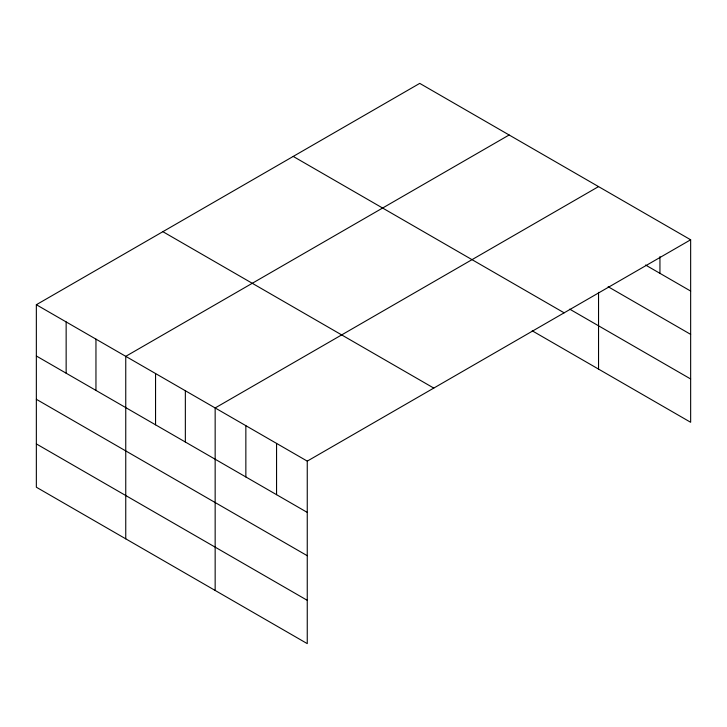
<?xml version="1.0" encoding="UTF-8"?>
<svg xmlns="http://www.w3.org/2000/svg" width="727" height="727" viewBox="0 0 727 727"><rect width="100%" height="100%" fill="white"/><g stroke="black" fill="none" stroke-linecap="round" stroke-linejoin="round"><path stroke-width="1.09" d="M36.35 304.722L307.257 461.127L307.257 643.622L36.35 487.217L36.35 304.722L419.743 83.378L690.65 239.783L690.65 422.278L532.209 330.803M509.136 134.986L125.753 356.339L125.753 538.834M598.539 186.603L215.156 407.956L215.156 590.442M307.257 461.127L690.65 239.783M645.558 265.028L690.65 291.064M608.135 286.72L690.65 334.365M569.704 309.148L690.65 378.976M293.217 156.423L564.134 312.828M162.866 231.677L433.783 388.091M36.35 355.994L307.257 512.408M36.35 399.296L307.257 555.71M36.35 443.915L307.257 600.32M659.943 256.613L659.943 273.334M598.539 292.336L598.539 369.098M276.56 443.406L276.56 494.678M245.853 425.677L245.853 476.957M185.349 390.744L185.349 442.025M155.551 373.542L155.551 424.822M95.955 339.127L95.955 390.408M66.148 321.925L66.148 373.205"/></g></svg>
